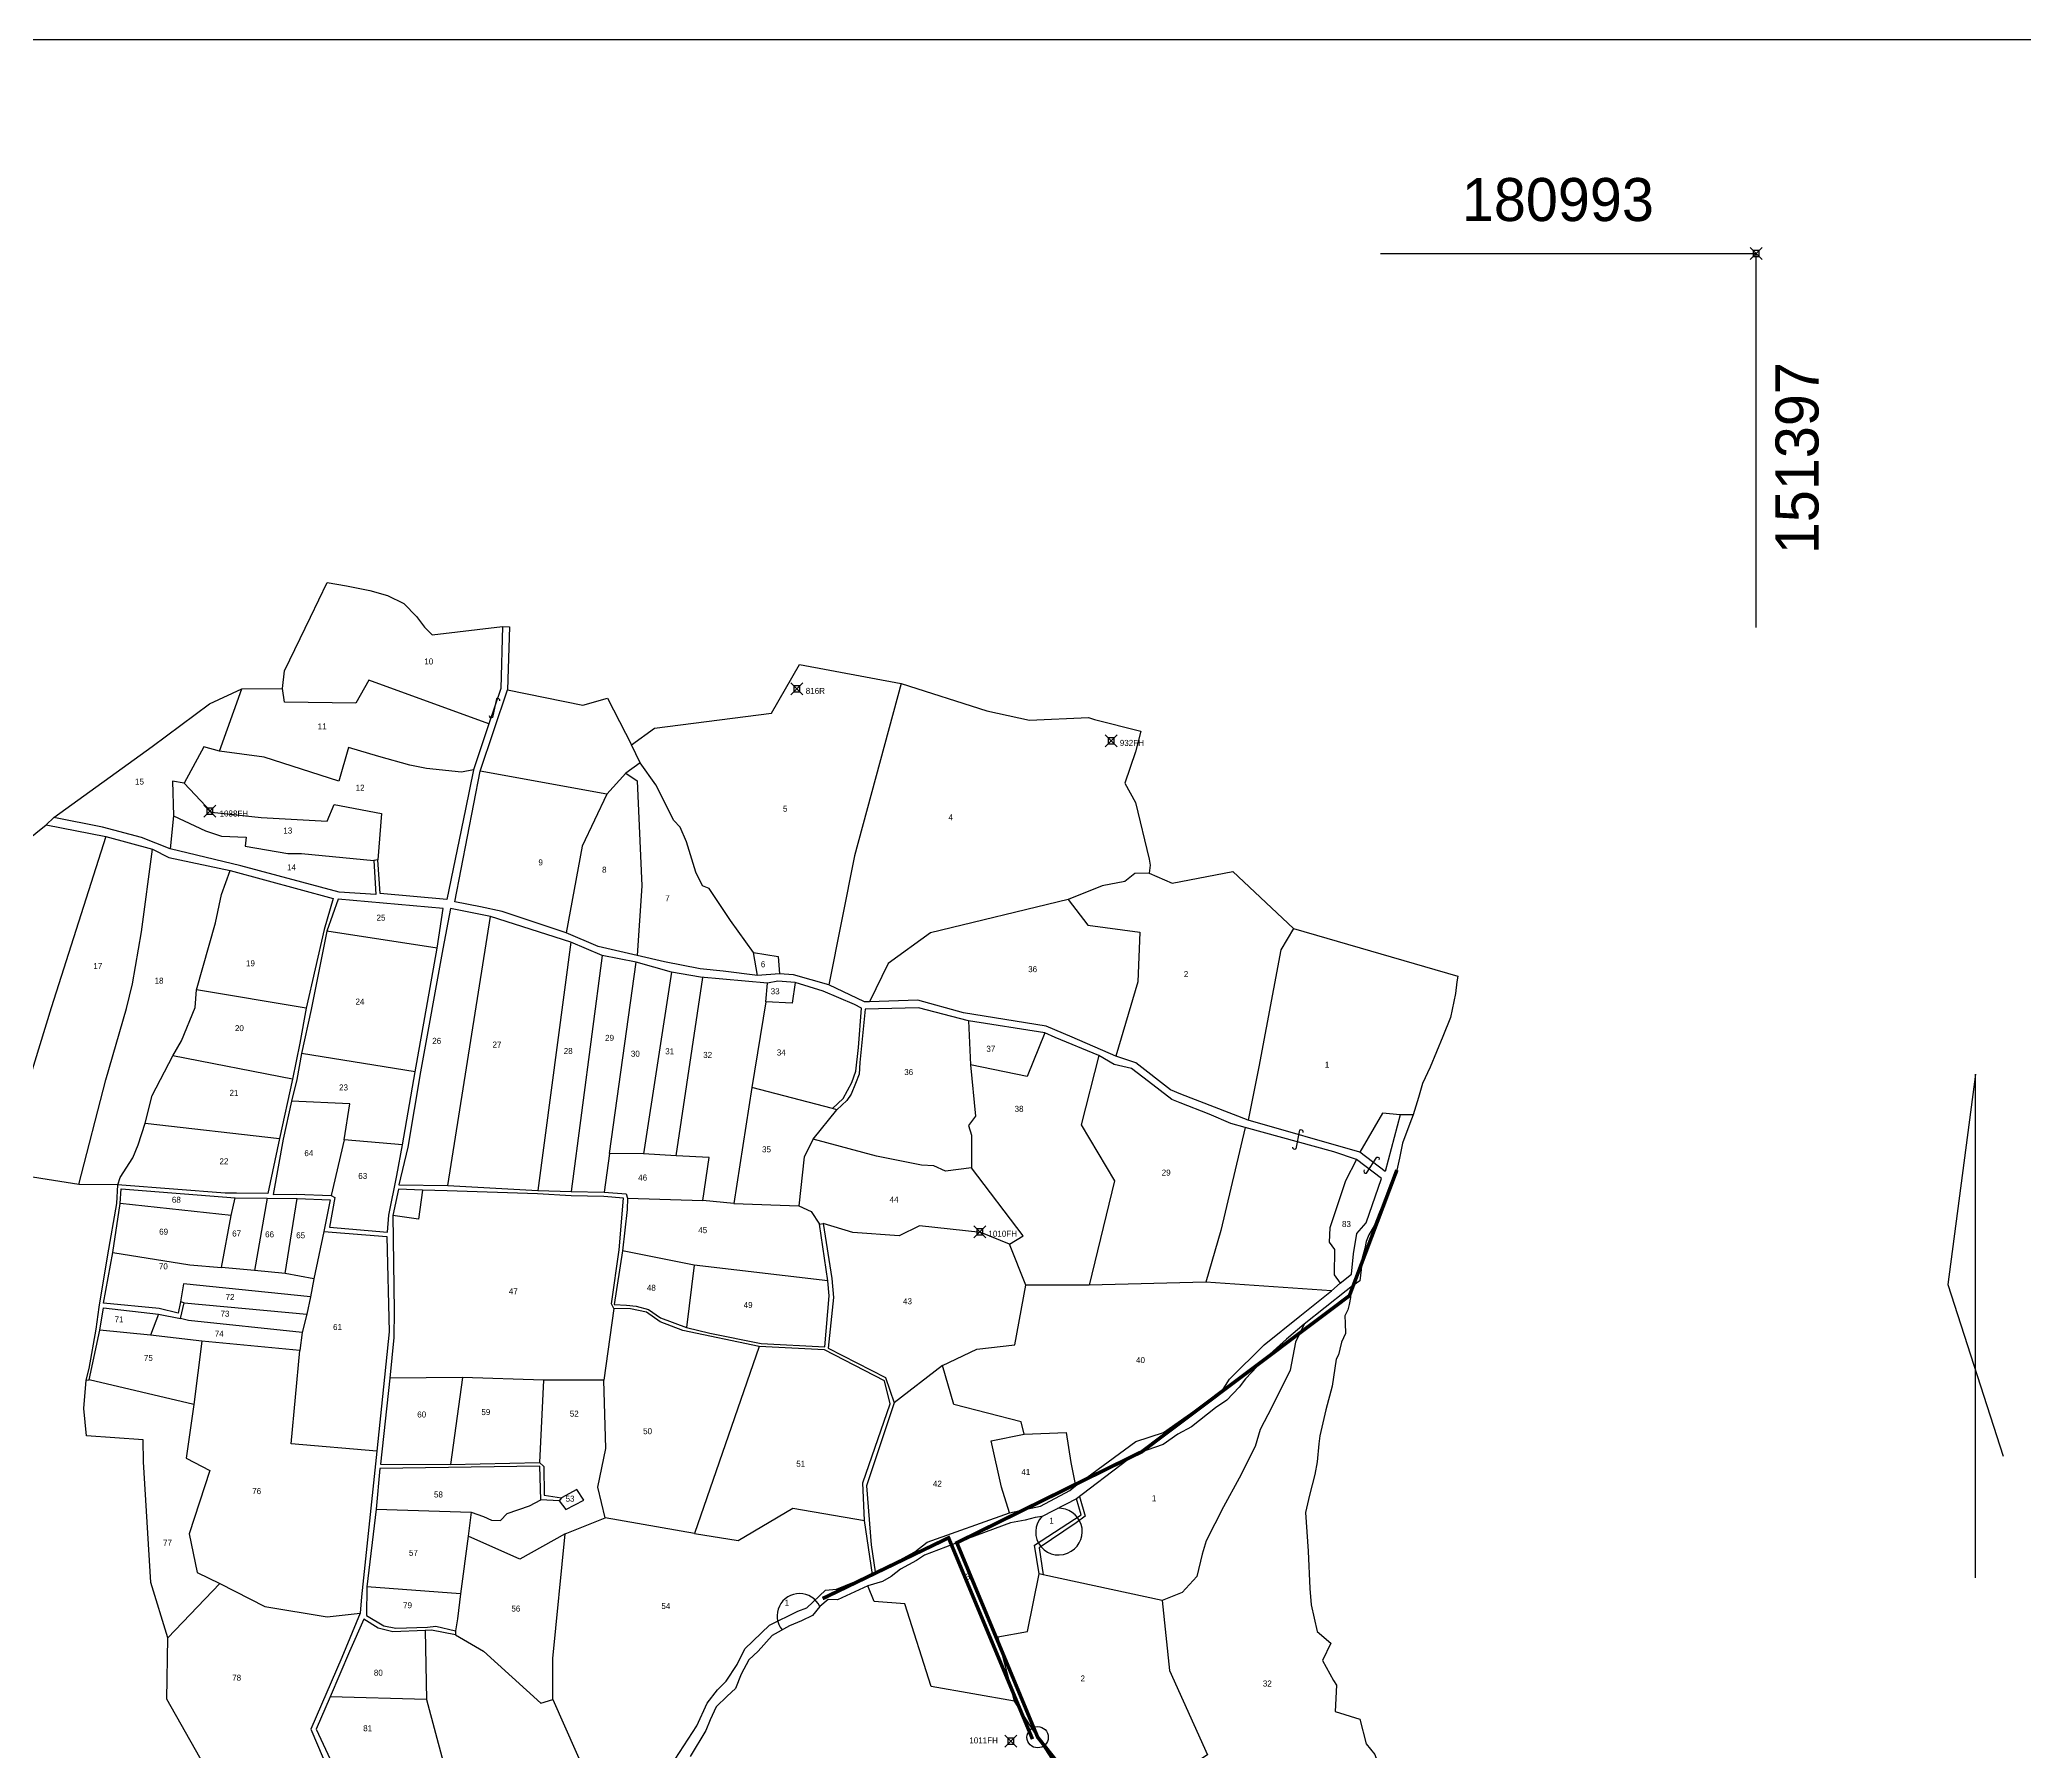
# Model space of a CAD drawing. Header units: inches. Extents: x 149135 to 154865, y 177681 to 183856.
# Drawn here: x 149968 to 151621, y 179746 to 181171 of the extents above; entities that cross this region are included whole.
import ezdxf

# ---------------------------------------------------------------- set-up
doc = ezdxf.new("R2010")
doc.units = ezdxf.units.IN
doc.header["$MEASUREMENT"] = 0
doc.header["$PDMODE"] = 67
doc.header["$PDSIZE"] = 5
doc.layers.get('0').update_dxf_attribs({"linetype": 'CONTINUOUS'})
for name, color, linetype in [('BORDER-B', 3, 'CONTINUOUS'), ('Layer1', 4, 'CONTINUOUS'), ('LAYER2', 3, 'CONTINUOUS'), ('LINK', 4, 'CONTINUOUS'), ('NO', 1, 'CONTINUOUS'), ('NUMBERS', 4, 'CONTINUOUS'), ('PARCEL', 6, 'CONTINUOUS'), ('ROAD', 2, 'CONTINUOUS'), ('TRIG-P', 2, 'CONTINUOUS'), ('TRIG-T', 1, 'CONTINUOUS')]:
    doc.layers.add(name, color=color, linetype=linetype)

msp = doc.modelspace()

# ---------------------------------------------------------------- linework, layer by layer
at = {"ltscale": 0.35}
msp.add_line((154061.6, 181170.8), (149135.1, 181170.8), dxfattribs=at)
at = {"layer": 'BORDER-B'}
for points in [[(149848.5, 180416.5), (149973.3, 180517), (149979.9, 180523.3), (150061.7, 180582.2), (150109.4, 180617.7), (150136.4, 180630.4), (150170.1, 180630.7), (150172, 180645.4), (150193.4, 180689.9), (150207.4, 180718.9), (150223.6, 180716), (150243, 180712.2), (150257.6, 180708), (150271.3, 180701.4), (150281.8, 180690.5), (150288.5, 180681.6), (150294.9, 180675.3), (150353.4, 180682.3), (150359.1, 180681.9), (150357.5, 180629.4), (150420.2, 180616.7), (150440.9, 180622.4), (150460.9, 180583.6), (150480, 180597.6), (150577.4, 180610), (150600.6, 180650.7), (150685.3, 180634.8), (150756.8, 180611.9), (150792.2, 180604.3), (150841.2, 180606.5), (150846.3, 180604.9), (150884.8, 180595.1), (150880.6, 180577.9), (150871.7, 180551.8), (150880.6, 180535.6), (150891.8, 180488.5), (150892.7, 180483.4), (150891.8, 180476.7), (150911, 180468.6), (150961.6, 180478.1), (151011.9, 180430.7), (151148.9, 180391)], [(151148.9, 180391), (151147.9, 180386.3), (151146.8, 180376.6), (151142.8, 180356.7), (151136.5, 180340.8), (151125.8, 180315.2), (151119.5, 180301.8), (151116.1, 180290.1), (151111.7, 180275.7), (151108.8, 180268.4), (151102.8, 180251.9), (151100.4, 180239.6), (151098.1, 180229.6), (151091, 180212.1), (151083.7, 180194.6), (151079.3, 180183.1), (151074.7, 180175.8), (151072.4, 180170.1), (151071.3, 180164.3), (151069.2, 180156.2), (151068.5, 180146.8), (151067.4, 180137.4), (151059.8, 180132.1)], [(150137.3, 179677.1), (150074, 179789.1), (150074.6, 179840), (150060.6, 179886.1), (150054.5, 179986.6), (150054.1, 180005), (150007.1, 180008.2), (150004.8, 180031.1), (150006.7, 180054.6), (150009.3, 180064.5), (150015, 180097.2), (150017.6, 180115.4), (150024.9, 180159), (150032.2, 180201.9), (150033, 180217.4), (150000.6, 180217.7), (149935.6, 180227.9)], [(151059.8, 180132.1), (151055.8, 180129), (151020.8, 180101.3), (151006.2, 180088.9), (150986.7, 180071.4), (150972.1, 180055.8), (150966.7, 180048.8), (150956.5, 180038), (150947, 180031.7), (150927.2, 180015.8), (150915.8, 180009.7), (150903.4, 180001.1), (150890, 179996.3), (150881.4, 179993.8), (150841.9, 179963.9), (150831.4, 179955.9), (150802.8, 179941.3), (150796.8, 179940.4), (150788.5, 179938.2), (150776.4, 179936), (150741.1, 179922.9), (150722.3, 179915.6), (150704.8, 179908.9), (150698.1, 179904.5), (150684.8, 179897.2), (150677.1, 179891.1), (150669.8, 179887), (150657.7, 179883.5), (150632.2, 179871.7), (150624.6, 179872), (150617.6, 179866.3), (150611.6, 179858.7), (150602.3, 179854.2), (150592.5, 179850.1), (150577.8, 179842.1), (150566.4, 179829.1), (150558.4, 179821.8), (150552.1, 179810), (150547.3, 179797.9), (150540.6, 179791.6), (150531.4, 179782.6), (150526.3, 179771.8), (150522.8, 179762.9), (150509.7, 179741.3)], [(151059.8, 180132.1), (151055.8, 180129), (151020.8, 180101.3), (151006.2, 180088.9), (150986.7, 180071.4), (150972.1, 180055.8), (150966.7, 180048.8), (150956.5, 180038), (150947, 180031.7), (150927.2, 180015.8), (150915.8, 180009.7), (150903.4, 180001.1), (150890, 179996.3), (150881.4, 179993.8), (150841.9, 179963.9), (150831.4, 179955.9), (150802.8, 179941.3), (150796.8, 179940.4), (150788.5, 179938.2), (150776.4, 179936), (150741.1, 179922.9), (150722.3, 179915.6), (150704.8, 179908.9), (150698.1, 179904.5), (150684.8, 179897.2), (150677.1, 179891.1), (150669.8, 179887), (150657.7, 179883.5), (150632.2, 179871.7), (150624.6, 179872), (150617.6, 179866.3), (150611.6, 179858.7), (150602.3, 179854.2), (150592.5, 179850.1), (150577.8, 179842.1), (150566.4, 179829.1), (150558.4, 179821.8), (150552.1, 179810), (150547.3, 179797.9), (150540.6, 179791.6), (150531.4, 179782.6), (150526.3, 179771.8), (150522.8, 179762.9), (150509.7, 179741.3)], [(151067.4, 180137.4), (151059.8, 180132.1), (151059.6, 180123.5), (151058.3, 180117.7), (151057.2, 180113.3), (151054.9, 180108.3), (151055.1, 180102.1), (151055.4, 180093.4), (151052, 180086.4), (151050.7, 180080.6), (151049.6, 180075.9), (151047.5, 180072.2), (151044.1, 180049.8), (151038.9, 180030.1), (151033.9, 180008.4), (151033.1, 180001.6), (151031.8, 179986.7), (151029.7, 179976), (151025.3, 179958.8), (151021.9, 179944.6), (151024.2, 179912.2), (151025.5, 179881.1), (151026.8, 179867.5), (151031.8, 179845.3), (151043.1, 179835.8), (151036.3, 179821.2), (151045.4, 179804.7), (151047.8, 179800.6), (151046.8, 179778.9), (151067.2, 179772.3), (151072.4, 179751.9)], [(151072.4, 179751.9), (151079.8, 179743), (151082.9, 179734.4), (151092.1, 179730.7), (151111.2, 179698.1), (151124.8, 179690.5), (151128.2, 179687.3), (151138.6, 179669.6), (151144.4, 179665.1), (151148.1, 179663.6), (151148.1, 179646.4), (151158.3, 179632), (151159.9, 179623.6), (151172.4, 179597.5), (151191, 179594.1), (151240.5, 179582.3), (151252, 179559.6), (151249.7, 179539.5), (151241.6, 179489.1), (151263.9, 179426.6), (151241.3, 179369)]]:
    msp.add_lwpolyline(points, dxfattribs=at)
at = {"layer": 'Layer1', "linetype": 'Continuous'}
for p in [(151084.6, 180992.9), (151397.3, 180681.4)]:
    msp.add_line(p, (151397.3, 180992.9), dxfattribs=at)
at = {"layer": 'Layer1', "color": 5, "const_width": 3}
for points in [[(151098.1, 180229.6), (151058.6, 180125), (150885.7, 179995.1), (150731.7, 179919.3), (150799, 179757.4), (150832.8, 179714.7), (150908, 179721.6), (151022.1, 179692.2), (151038.3, 179623.9), (151111.7, 179395.4)], [(150794.7, 179755.8), (150724.8, 179923.4), (150619.9, 179872.8)]]:
    msp.add_lwpolyline(points, dxfattribs=at)
at = {"layer": 'Layer1', "color": 5}
msp.add_circle((150799, 179757.4), 8.88, dxfattribs=at)
at = {"layer": 'LAYER2'}
for p, q in [((151579.9, 180309.4), (151556.8, 180134.3)), ((151579.9, 179890.2), (151579.9, 180309.4)), ((151556.8, 180134.3), (151603, 179991.5))]:
    msp.add_line(p, q, dxfattribs=at)
at = {"layer": 'LINK'}
for points in [[(150351.2, 180620.2, 0.64932), (150348.3, 180622.1), (150345.2, 180606.5, -0.752853), (150342.7, 180607.9)], [(151020.1, 180261, 0.64932), (151017.1, 180262.9), (151014.1, 180247.3, -0.752853), (151011.5, 180248.8)], [(151070.8, 180229.7, 0.64932), (151072.9, 180226.9), (151081.3, 180240.4, -0.752853), (151083.2, 180238.1)]]:
    msp.add_lwpolyline(points, format="xyb", dxfattribs=at)
at = {"layer": 'PARCEL'}
for points in [[(150329.2, 180562.9), (150319.3, 180561), (150290, 180564.1), (150276.3, 180566.8), (150250.5, 180573.9), (150225.2, 180581.4), (150217.2, 180553.5), (150155, 180573.4), (150117.7, 180578.3), (150136.4, 180630.4)], [(150341.9, 180601.3), (150242.1, 180637.4), (150231.4, 180618.3), (150171.9, 180619.2), (150170.1, 180630.7)], [(150685.3, 180634.8), (150646.5, 180491.2), (150625.1, 180383.9)], [(150117.7, 180578.3), (150104.8, 180581.9), (150088.4, 180551.7), (150078.6, 180553.5), (150079.5, 180524.6), (150076.6, 180497.1)], [(150562.5, 180410.7), (150543.1, 180437.3), (150525.6, 180464), (150519.8, 180466.4), (150514.5, 180477.6), (150506.7, 180502.8), (150501.4, 180515), (150496, 180520.8), (150481, 180550.4), (150467.9, 180568.8), (150460.9, 180583.6)], [(150456.2, 180560.1), (150456.2, 180560.1), (150440.2, 180542.6), (150334.9, 180561.7)], [(150467.9, 180568.8), (150456.2, 180560.1), (150465.5, 180553.8), (150469.3, 180466.4), (150465.4, 180408.3)], [(150088.4, 180551.7), (150111.1, 180527.7), (150152.4, 180523.3), (150207.4, 180520.2), (150213.2, 180533.9), (150252.7, 180526.4), (150249.5, 180488)], [(150440.2, 180542.6), (150419.8, 180499.4), (150406.5, 180427.2)], [(150079.5, 180524.6), (150106.2, 180512.2), (150119.5, 180507.7), (150139.9, 180506.9), (150139, 180499.3), (150174.6, 180493.1), (150186.1, 180493.1), (150246.2, 180487.4)], [(150023.1, 180507.4), (149977.7, 180364.6), (149935.6, 180227.9)], [(150000.6, 180217.7), (150023, 180304.7), (150040.4, 180364.1), (150045.2, 180384.6), (150052.8, 180428.1), (150061.9, 180496.7)], [(150033, 180217.4), (150035, 180223.4), (150045.7, 180239.9), (150050.1, 180250.5), (150055.9, 180268.7), (150061.7, 180291.8), (150079, 180324.6), (150086.1, 180337.1), (150097.6, 180365), (150098.5, 180379.7), (150114.5, 180435.6), (150119.4, 180459.1), (150126.5, 180479)], [(150891.8, 180476.7), (150880, 180476.6), (150871.5, 180469.8), (150852.8, 180466.4), (150824.4, 180455), (150709.7, 180427.2), (150674.5, 180401.7), (150658.9, 180369.8)], [(150308, 180216.9), (150343.5, 180440.7)], [(150824.4, 180455), (150840.8, 180433.5), (150884, 180427.8), (150882.3, 180386.4), (150864.1, 180324.5)], [(150299.1, 180414.5), (150207.2, 180428.4)], [(151011.9, 180430.7), (151001.5, 180413.1), (150983.3, 180315.5), (150974.2, 180271.3)], [(150410.4, 180419.5), (150382.9, 180212.6)], [(150436.5, 180408.4), (150410.5, 180211.9)], [(150565.8, 180391.5), (150562.5, 180410.7), (150582.9, 180407.3), (150583.9, 180392.9)], [(150442.6, 180243.5), (150464.8, 180402.7)], [(150494.2, 180394.5), (150470.8, 180243)], [(150498, 180241.6), (150520.2, 180390)], [(150189.8, 180364.5), (150098.5, 180379.7)], [(150597, 180385.9), (150594.5, 180368.7), (150572.7, 180369.6), (150574.1, 180385.2)], [(150572.7, 180369.6), (150561.1, 180298.3), (150546, 180201.8), (150600.2, 180199.7)], [(150741.3, 180353.9), (150743.2, 180317.2), (150747.2, 180274.6), (150741.5, 180266.7), (150743.8, 180258.7), (150743.8, 180231.5)], [(150805.1, 180343.9), (150790.3, 180307.5), (150743.2, 180317.2)], [(150178.4, 180305.3), (150079, 180324.6)], [(150280.8, 180311.5), (150185.9, 180326.6)], [(150849.9, 180324.9), (150835.2, 180267.2), (150863, 180220.7), (150842, 180133.9)], [(150628.2, 180280.9), (150561.1, 180298.3)], [(150270, 180250.7), (150221.5, 180254.9), (150226.4, 180284.7), (150177.8, 180287.1)], [(150612.1, 180255.3), (150631.8, 180279.9)], [(151100.8, 180275.6), (151086.1, 180276.9), (151067.3, 180244.5)], [(150055.9, 180268.7), (150167.7, 180255.8)], [(150971.7, 180265.1), (150951.5, 180179.3), (150939, 180136.2)], [(150221.5, 180254.9), (150210.7, 180208.5)], [(150546, 180201.8), (150520.3, 180204.2), (150525.6, 180240.1), (150498, 180241.6), (150470.8, 180243), (150442.6, 180243.5), (150438.1, 180211.2)], [(150775.6, 180168), (150786.9, 180174.8), (150743.8, 180231.5), (150722.2, 180228.7), (150712.6, 180233.2), (150702.3, 180233.8), (150664.9, 180241.1), (150612.1, 180255.3), (150604.7, 180240.6), (150600.2, 180199.7), (150610.4, 180195.2), (150617.4, 180184.7)], [(151064.5, 180238.3), (151055.4, 180220.7), (151042.3, 180181.6), (151041.8, 180169.7), (151046.3, 180163.4), (151045.8, 180142.4), (151050.9, 180135.5)], [(150286.7, 180212.9), (150283.5, 180188.7), (150262, 180191.8)], [(150127.5, 180191.8), (150035.1, 180201.9)], [(150196.2, 180139), (150172.3, 180143.6), (150146.9, 180146.1), (150119.4, 180148.6), (150127.5, 180191.8), (150130.9, 180206.6)], [(150157.3, 180206.2), (150146.9, 180146.1)], [(150172.3, 180143.6), (150182.4, 180205.9)], [(150457.4, 180206.2), (150520.3, 180204.2)], [(150204.5, 180178.5), (150196.2, 180139), (150193.6, 180124.2), (150190.6, 180109.5), (150186.5, 180094.3), (150184.5, 180079.5), (150103.1, 180087.1), (150060.4, 180092.2), (150018, 180096.3)], [(151043.8, 180129.1), (150939, 180136.2), (150842, 180133.9), (150789.2, 180133.9), (150775.6, 180168), (150751.7, 180177.6), (150700.6, 180183.3), (150683.6, 180174.8), (150645, 180177.6), (150620.3, 180185.1)], [(150028.8, 180160.9), (150093, 180150.7), (150119.4, 180148.6)], [(150624.2, 180137.4), (150513, 180150.4), (150453.4, 180162.5)], [(150513, 180150.4), (150506.7, 180098.4)], [(150193.6, 180124.2), (150087.9, 180134.9), (150085.3, 180119.8)], [(150719.8, 180066.8), (150748.4, 180080.4), (150780.1, 180084.2), (150789.2, 180133.9)], [(150066.9, 180109.7), (150060.4, 180092.2)], [(150088.3, 180119.1), (150190.6, 180109.5)], [(150446.2, 180114.4), (150437.8, 180054.8)], [(150186.5, 180094.3), (150091.9, 180104.4), (150085.3, 180106.1)], [(151020.8, 180101.3), (151013.8, 180086.2), (151009.3, 180062.9), (150993.9, 180032.3), (150984.3, 180013.5), (150980.2, 179999.4), (150966.8, 179973), (150953.7, 179949.3), (150939.3, 179920.8), (150935.9, 179909.8), (150931.4, 179891.3), (150919.4, 179877.9), (150902.6, 179871.1), (150803.7, 179892.5)], [(150103.1, 180087.1), (150096.5, 180034.3), (150009.3, 180054.9)], [(150248.7, 179995.5), (150177.4, 180001.8), (150184.5, 180079.5)], [(150567.2, 180082.6), (150513.2, 179927), (150439, 179940.1)], [(150787.9, 180009.7), (150785.2, 180020.1), (150729.1, 180034.4), (150719.8, 180066.8), (150679.4, 180035.7)], [(150405.6, 179926.7), (150439, 179940.1), (150432.8, 179965.6), (150439.4, 179997.7), (150437.8, 180054.8), (150387.6, 180054.8), (150320, 180056.8), (150259.6, 180056.3)], [(150320, 180056.8), (150310.2, 179984.4)], [(150387.6, 180054.8), (150384.2, 179986.1)], [(150096.5, 180034.3), (150089.9, 179989.6), (150109.7, 179979.4), (150092.5, 179926.6), (150099.1, 179894.6), (150117.9, 179885.4), (150074.6, 179840)], [(150775.6, 179944.3), (150768.9, 179965.6), (150760.4, 180004.3), (150787.9, 180009.7), (150822.6, 180011.2), (150826.5, 179986.1), (150830.5, 179966.6)], [(150400.6, 179954.3), (150406.1, 179947), (150421.2, 179954.8), (150415.4, 179963.7), (150402.6, 179956.7)], [(150248.2, 179947.3), (150327.3, 179944.7), (150324.9, 179924.8)], [(150327.3, 179944.7), (150337.7, 179941.3), (150344.3, 179938.2), (150351.6, 179937.8), (150357.4, 179943.6), (150376, 179950.1), (150385.2, 179955)], [(150513.2, 179927), (150549.5, 179921.2), (150595.1, 179948.2), (150654.9, 179937.8)], [(150395.2, 179788.8), (150395.2, 179822.8), (150405.6, 179926.7), (150367.8, 179905.5), (150324.9, 179924.8), (150318.3, 179876.9), (150316, 179856), (150314.2, 179845.9)], [(150117.9, 179885.4), (150155.5, 179866.1), (150207.3, 179857.5), (150235, 179860.6)], [(150318.3, 179876.9), (150240.5, 179882.7)], [(150779.6, 179787.5), (150710.3, 179799.5), (150688.3, 179868.4), (150662.9, 179870.5), (150657.7, 179883.5)], [(150902.6, 179871.1), (150908.7, 179812.8), (150940.3, 179742.8), (150908, 179721.6), (150832.8, 179714.7), (150818.4, 179727.4), (150779.6, 179787.5), (150765.9, 179841), (150790.6, 179845.4), (150800.3, 179893.5)], [(150289.1, 179846.2), (150290.1, 179788.8), (150210, 179791.1)], [(150314.2, 179842.6), (150337.6, 179829), (150385.2, 179785.7), (150395.2, 179788.8), (150434.2, 179701.1), (150460.8, 179686.3)], [(150290.1, 179788.8), (150304, 179737), (150309.8, 179682.9), (150212.4, 179684)]]:
    msp.add_lwpolyline(points, dxfattribs=at)
for centre, radius, start, end in [((150816.8, 179928.7), 19.3, 301.7095, 93.3772), ((150816.4, 179928.1), 19, 135.8645, 303.5451), ((150600.7, 179858.4), 18.6, 25.0007, 219.0082)]:
    msp.add_arc(centre, radius, start, end, dxfattribs=at)
at = {"layer": 'ROAD'}
for points in [[(150353.4, 180682.3), (150352, 180630.5), (150341.9, 180601.3), (150329.2, 180562.9), (150322.5, 180530.1), (150307.1, 180454.9), (150251.6, 180459.9), (150249.5, 180488), (150246.2, 180487.4), (150247.9, 180459.2), (150217.4, 180460.9), (150135.4, 180483), (150076.6, 180497.1), (150052.9, 180506.4), (150020.4, 180515.1), (149979.9, 180523.3)], [(151111.7, 180275.7), (151100.8, 180275.6), (151088.4, 180228.4), (151067.3, 180244.5), (150974.2, 180271.3), (150918.3, 180292.7), (150909.6, 180296.4), (150880.8, 180318.8), (150864.1, 180324.5), (150827.6, 180340.2), (150806.2, 180349.4), (150737.2, 180360.4), (150699.1, 180371.1), (150658.9, 180369.8), (150654.9, 180369.8), (150625.1, 180383.9), (150595.6, 180392.2), (150583.9, 180392.9), (150565.8, 180391.5), (150537.1, 180395.2), (150518, 180397.2), (150488.2, 180402.9), (150465.4, 180408.3), (150433, 180415.8), (150406.5, 180427.2), (150353, 180444.9), (150335.2, 180448.9), (150313.8, 180453), (150334.9, 180561.7), (150357.5, 180629.4)], [(149973.3, 180517), (150023.1, 180507.4), (150061.9, 180496.7), (150075.6, 180490), (150126.5, 180479), (150212.5, 180455.6), (150204.8, 180429.8), (150189.8, 180364.5), (150184.7, 180335.4), (150178.4, 180305.3), (150167.7, 180255.8), (150158, 180210), (150131.9, 180210.3), (150122.5, 180210.3), (150036.5, 180217), (150033, 180217.4)], [(150304.1, 180447.4), (150216.5, 180455.2), (150207.2, 180428.4), (150194.1, 180363.4), (150185.9, 180326.6), (150182, 180304.9), (150177.8, 180287.1), (150170.8, 180255.3), (150162.3, 180209.3), (150181.7, 180209.6), (150210.7, 180208.5), (150213.8, 180206.9), (150209.2, 180182.1), (150257.6, 180177.9), (150258.8, 180192.2), (150265.3, 180225.1), (150270, 180250.7), (150280.8, 180311.5), (150299.1, 180414.5), (150304.1, 180447.4)], [(150663.6, 179895), (150674.8, 179899.7), (150696.7, 179911.7), (150707, 179919.8), (150775.6, 179944.3), (150801.4, 179949.9), (150825.8, 179962.7), (150830.5, 179966.6), (150880.7, 180003.5), (150903.9, 180011.2), (150935.7, 180033.5), (150943, 180039.5), (150952, 180045.1), (150958.8, 180055.4), (150987.6, 180084.1), (151017.2, 180108.1), (151043.8, 180129.1), (151050.9, 180135.5), (151060.2, 180143), (151062, 180159.8), (151064.8, 180176.7), (151072.4, 180185.6), (151085.3, 180222.5), (151064.5, 180238.3), (151045.5, 180244.7), (150971.7, 180265.1), (150959.9, 180268.3), (150941.9, 180276.2), (150917.6, 180285.5), (150910.8, 180288.4), (150891.4, 180303.4), (150877.1, 180314.2), (150862.8, 180317.4), (150849.9, 180324.9), (150813.7, 180340), (150805.1, 180343.9), (150741.3, 180353.9), (150699.8, 180364.7), (150655.4, 180363.7), (150650.8, 180319.3), (150650.4, 180309.6), (150647.2, 180301.7), (150643.6, 180292.8), (150640, 180287.4), (150631.8, 180279.9), (150628.2, 180280.9), (150637.1, 180289.2), (150644.3, 180302.4), (150647.5, 180312.1), (150649.7, 180331.8), (150652.2, 180364.4), (150646.5, 180367.6), (150620.3, 180378.7), (150597, 180385.9), (150582.7, 180386.9), (150574.1, 180385.2), (150518.2, 180390.2), (150494.2, 180394.5), (150464.8, 180402.7), (150436.5, 180408.4), (150410.4, 180419.5), (150343.5, 180440.7), (150310.2, 180447.5), (150303.7, 180413.9), (150285.1, 180311.5), (150274.7, 180248.8), (150267.2, 180217.3), (150308, 180216.9), (150382.9, 180212.6), (150410.5, 180211.9), (150438.1, 180211.2), (150456.3, 180209.7), (150457.4, 180206.2), (150457.1, 180196.9), (150453.4, 180162.5), (150446.5, 180117.8), (150456.6, 180117), (150464.8, 180116.3), (150474.9, 180113.5), (150484.9, 180106.7), (150506.7, 180098.4), (150526.1, 180093.8), (150568.7, 180085.2), (150621.7, 180082.3), (150625.3, 180124.9), (150624.2, 180137.4), (150617.4, 180184.7), (150620.3, 180185.1), (150627.5, 180139.2), (150628.9, 180123.5), (150624.6, 180081.2), (150672.3, 180056.9), (150679.4, 180035.7), (150656.5, 179966.6), (150660.5, 179917.7), (150663.6, 179895)], [(150006.7, 180054.6), (150009.3, 180054.9), (150018, 180096.3), (150021.1, 180114.8), (150066.9, 180109.7), (150085.3, 180106.1), (150088.3, 180119.1), (150085.3, 180119.8), (150083.3, 180110.4), (150067.6, 180114.4), (150021.1, 180118.8), (150028.8, 180160.9), (150035.1, 180201.9), (150035.8, 180213.9), (150130.9, 180206.6), (150157.3, 180206.2), (150182.4, 180205.9), (150209.9, 180204.9), (150204.5, 180178.5), (150257.1, 180174.4), (150259.1, 180094.8), (150254.4, 180049), (150248.7, 179995.5), (150236, 179874.3), (150235, 179860.6), (150219.6, 179823.8), (150193.8, 179764), (150208.9, 179728.8)], [(150490, 179728.1), (150515.1, 179766.9), (150523.8, 179785.7), (150532.5, 179796.7), (150539.7, 179804), (150548.8, 179818), (150555.1, 179831.1), (150575.6, 179850.8), (150599.3, 179862.2), (150606.7, 179865.2), (150622.4, 179879.9), (150631.5, 179880.6), (150661.6, 179893), (150654.9, 179937.8), (150653.5, 179969.3), (150676.3, 180035), (150671.6, 180054.1), (150621.4, 180079.9), (150567.2, 180082.6), (150503.6, 180095.9), (150484.8, 180103.3), (150473.3, 180111.4), (150459.9, 180114.1), (150446.2, 180114.4), (150444.2, 180118.1), (150450.6, 180163.3), (150454.1, 180206.2), (150437.7, 180207.6), (150410.6, 180208.2), (150382.5, 180209.9), (150307.2, 180212.2), (150286.7, 180212.9), (150266.7, 180213.6), (150262, 180191.8), (150263.3, 180112.5), (150263, 180090.1), (150259.6, 180056.3), (150251.9, 179984.8), (150310.2, 179984.4), (150384.2, 179986.1), (150387.8, 179982.8), (150388.2, 179959), (150402.6, 179956.7), (150400.6, 179954.3), (150385.2, 179955), (150384.5, 179983.1), (150251.3, 179981.1), (150248.2, 179947.3), (150240.5, 179882.7), (150240.2, 179858.6), (150254.6, 179850.2), (150264.6, 179848.2), (150290.8, 179848.9), (150297.8, 179849.9), (150314.2, 179845.9), (150314.2, 179842.6), (150294.4, 179846.6), (150289.1, 179846.2), (150262, 179845.2), (150249.9, 179848.2), (150237.9, 179855.6), (150226.1, 179828.8), (150210, 179791.1), (150198.3, 179764), (150213.7, 179730.9)], [(150833.9, 179957.8), (150838.6, 179941.4), (150831.2, 179935.8), (150800.3, 179915.1), (150803.7, 179892.5), (150800.3, 179893.5), (150796.3, 179917.3), (150835.2, 179942.6), (150831.4, 179955.9)]]:
    msp.add_lwpolyline(points, dxfattribs=at)
at = {"layer": 'TRIG-P'}
for p in [(150598.6, 180630.3), (150860.1, 180587), (150109.6, 180528.4), (150750.8, 180178.3), (150776.6, 179754.1)]:
    msp.add_point(p, dxfattribs=at)
at = {"layer": 'TRIG-T'}
msp.add_point((151397.3, 180992.9), dxfattribs=at)

# ---------------------------------------------------------------- texts
at = {"layer": 'NO'}
for s, p in [('10', (150288.3, 180650.6)), ('11', (150199.5, 180596.5)), ('15', (150047.4, 180550.6)), ('12', (150231.1, 180545.5)), ('5', (150586.9, 180528)), ('4', (150724.7, 180520.9)), ('13', (150170.9, 180509.8)), ('14', (150174, 180479.2)), ('9', (150383.3, 180483.3)), ('8', (150436.3, 180477.2)), ('7', (150488.9, 180453.5)), ('25', (150248.5, 180437.3)), ('17', (150012.7, 180397)), ('19', (150139.8, 180399.3)), ('6', (150568.5, 180398.5)), ('36', (150791.1, 180394.4)), ('2', (150920.7, 180390.3)), ('18', (150063.7, 180384.8)), ('33', (150576.7, 180376)), ('24', (150231, 180367.4)), ('20', (150130.6, 180345.3)), ('29', (150438.8, 180337.2)), ('26', (150294.9, 180334.7)), ('27', (150345.1, 180331.6)), ('28', (150404.4, 180326.3)), ('30', (150460.3, 180324)), ('31', (150488.9, 180326)), ('32', (150520.5, 180323)), ('34', (150581.8, 180325)), ('37', (150756.3, 180328.1)), ('36', (150687.9, 180308.7)), ('1', (151038.1, 180314.8)), ('21', (150126.1, 180291.4)), ('23', (150217.3, 180295.9)), ('38', (150779.8, 180278.1)), ('64', (150188.4, 180241.2)), ('35', (150569.5, 180244.4)), ('22', (150117.7, 180234.4)), ('63', (150233.3, 180222.2)), ('46', (150466.4, 180220.9)), ('29', (150902.3, 180225)), ('68', (150078.1, 180202.4)), ('44', (150675.7, 180202.6)), ('69', (150067.5, 180175.8)), ('67', (150128.3, 180174.3)), ('66', (150155.7, 180173.6)), ('65', (150181.6, 180172.8)), ('45', (150516.4, 180177.1)), ('83', (151052.4, 180182.2)), ('70', (150067.3, 180147)), ('72', (150122.8, 180121.4)), ('47', (150358.7, 180126.2)), ('48', (150473.6, 180129.1)), ('73', (150118.6, 180107.5)), ('49', (150554.2, 180114.8)), ('43', (150686.9, 180117.9)), ('71', (150030.4, 180102.8)), ('74', (150113.8, 180090.8)), ('61', (150212.3, 180096.4)), ('75', (150054.8, 180070.7)), ('40', (150880.9, 180068.9)), ('60', (150282.4, 180023.6)), ('59', (150335.8, 180025.6)), ('52', (150409.4, 180024.3)), ('50', (150470.5, 180009.7)), ('51', (150598, 179982.6)), ('41', (150785.4, 179975.7)), ('76', (150145, 179959.8)), ('58', (150296.3, 179957)), ('42', (150711.8, 179966)), ('53', (150405.9, 179953.5)), ('1', (150894.1, 179953.9)), ('1', (150808.7, 179935.1)), ('77', (150070.7, 179916.8)), ('57', (150275.5, 179908.4)), ('3', (150739.1, 179888.7)), ('79', (150270.6, 179864.8)), ('56', (150360.8, 179862)), ('54', (150485.7, 179864.1)), ('1', (150588.3, 179866.8)), ('80', (150246.3, 179808.6)), ('78', (150128.3, 179804.4)), ('2', (150834.7, 179803.8)), ('32', (150986.5, 179799.6)), ('81', (150237.4, 179762.4))]:
    msp.add_text(s, height=5, dxfattribs=at).set_placement(p)
at = {"layer": 'NUMBERS', "color": 4}
msp.add_text('180993', height=35.84, dxfattribs=at).set_placement((151152.2, 181019.8))
msp.add_text('151397', height=35.84, rotation=90, dxfattribs=at).set_placement((151449.2, 180742.4))
at = {"layer": 'TRIG-T'}
for s, p in [('816R', (150605.9, 180626.1)), ('932FH', (150867.4, 180582.8)), ('1088FH', (150117.8, 180524)), ('1010FH', (150758, 180174.1)), ('1011FH', (150742.1, 179752.2))]:
    msp.add_text(s, height=5, dxfattribs=at).set_placement(p)

doc.saveas('drawing.dxf')
